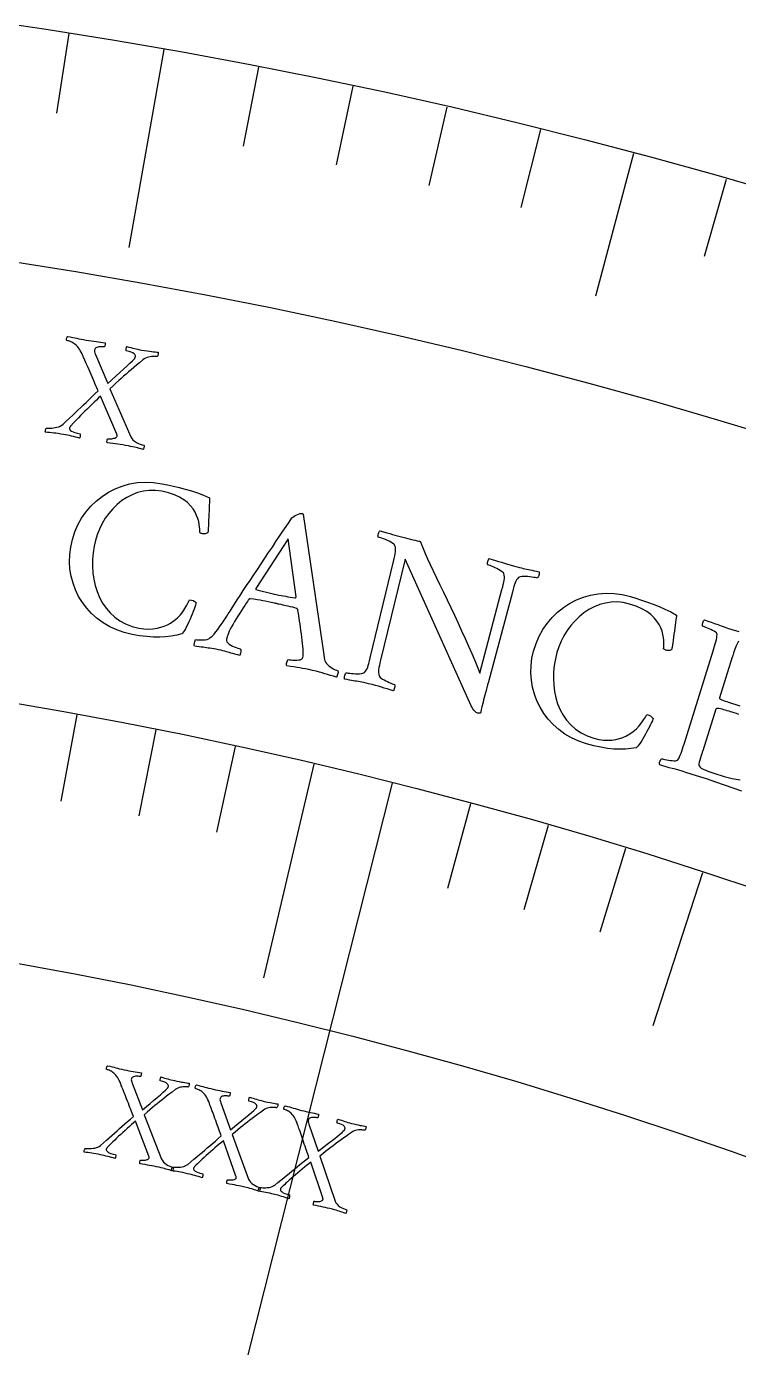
# Model space of a CAD drawing. Header units: millimetres. Extents: x -76 to 76, y -76 to 86.
# Drawn here: x 10.23 to 19.11, y 51.54 to 68.02 of the extents above; entities that cross this region are included whole.
import ezdxf

# ---------------------------------------------------------------- set-up
doc = ezdxf.new("R2010")
doc.units = ezdxf.units.MM
for name, color, linetype in [('CUT_OUTER', 1, 'Continuous'), ('ENGRAVE', 7, 'Continuous'), ('ENGRAVE_FINE', 8, 'Continuous'), ('TEXT', 5, 'Continuous')]:
    doc.layers.add(name, color=color, linetype=linetype)

msp = doc.modelspace()

# ---------------------------------------------------------------- linework, layer by layer
at = {"layer": 'CUT_OUTER'}
msp.add_arc((0.0015, 0.0052), 75.9946, 54.04621, 80.156711, dxfattribs=at)
at = {"layer": 'ENGRAVE'}
for points in [[(11.9435, 67.7351), (11.508, 65.2652)], [(17.8016, 66.4364), (17.3256, 64.6598)], [(13.8129, 58.8199), (13.1874, 56.1563)], [(14.7914, 58.5815), (12.5587, 49.739)], [(18.6633, 57.4653), (18.0435, 55.557)]]:
    msp.add_lwpolyline(points, dxfattribs=at)
for radius in [74.48, 74.48, 72.485, 68.78, 68.78, 65.854, 60.42, 60.42, 57.228]:
    msp.add_circle((0, 0), radius, dxfattribs=at)
at = {"layer": 'ENGRAVE_FINE'}
for points in [[(10.7596, 67.9332), (10.6026, 66.9424)], [(13.1238, 67.5163), (12.9324, 66.5315)], [(14.3002, 67.277), (14.0916, 66.2957)], [(15.4721, 67.0172), (15.2465, 66.0397)], [(16.6394, 66.7369), (16.3967, 65.7635)], [(18.9583, 66.1156), (18.6818, 65.1512)], [(10.8566, 59.4366), (10.6599, 58.36)], [(11.8452, 59.2475), (11.6307, 58.1743)], [(12.8308, 59.0419), (12.5984, 57.9725)], [(15.7659, 58.3268), (15.4803, 57.2703)], [(16.7363, 58.0558), (16.4331, 57.0042)], [(17.7021, 57.7686), (17.3815, 56.7222)]]:
    msp.add_lwpolyline(points, dxfattribs=at)
at = {"layer": 'TEXT'}
for points in [[(10.9741, 64.1103), (11.0074, 64.1048), (11.0393, 64.0999), (11.0699, 64.0955), (11.0991, 64.0917), (11.1274, 64.0882), (11.1556, 64.0845), (11.1835, 64.0808), (11.2111, 64.077), (11.2119, 64.0721), (11.212, 64.0653), (11.2112, 64.0569), (11.2096, 64.0466), (11.2075, 64.0369), (11.2048, 64.0302), (11.2017, 64.0264), (11.1982, 64.0256), (11.1907, 64.0266), (11.1815, 64.0273), (11.1706, 64.0277), (11.1578, 64.0278), (11.1444, 64.0273), (11.1313, 64.0258), (11.1185, 64.0232), (11.106, 64.0196), (11.0949, 64.0145), (11.0864, 64.0074), (11.0805, 63.9984), (11.0771, 63.9873), (11.0766, 63.976), (11.0786, 63.9626), (11.0832, 63.947), (11.0903, 63.9294), (11.2455, 63.5688), (11.2958, 63.6156), (11.3449, 63.6609), (11.3928, 63.7047), (11.4396, 63.747), (11.4827, 63.7864), (11.5197, 63.8213), (11.5507, 63.8518), (11.5755, 63.8779), (11.5789, 63.8821), (11.5817, 63.8863), (11.5839, 63.8907), (11.5855, 63.8953), (11.5867, 63.8994), (11.5875, 63.9026), (11.5881, 63.9048), (11.5884, 63.9062), (11.5883, 63.9132), (11.5853, 63.9212), (11.5797, 63.9301), (11.5713, 63.94), (11.5579, 63.95), (11.5373, 63.9591), (11.5096, 63.9674), (11.4746, 63.9747), (11.4724, 63.9773), (11.4713, 63.9823), (11.4712, 63.9895), (11.4722, 63.9991), (11.4738, 64.0091), (11.4757, 64.0174), (11.4779, 64.0242), (11.4805, 64.0293), (11.5067, 64.0227), (11.5314, 64.0165), (11.5546, 64.0107), (11.5763, 64.0053), (11.5978, 64.0002), (11.6204, 63.9952), (11.6441, 63.9903), (11.6689, 63.9856), (11.7033, 63.9796), (11.735, 63.9745), (11.7639, 63.9704), (11.7901, 63.9672), (11.8138, 63.9647), (11.8353, 63.9622), (11.8547, 63.96), (11.872, 63.9578), (11.8729, 63.9531), (11.8731, 63.9471), (11.8728, 63.9397), (11.8719, 63.931), (11.8701, 63.9223), (11.8672, 63.9151), (11.8633, 63.9092), (11.8582, 63.9047), (11.8531, 63.9054), (11.8451, 63.906), (11.8343, 63.9064), (11.8207, 63.9069), (11.8052, 63.9066), (11.7888, 63.9051), (11.7714, 63.9023), (11.753, 63.8982), (11.7344, 63.8925), (11.7163, 63.8846), (11.6986, 63.8746), (11.6814, 63.8624), (11.6404, 63.8282), (11.6022, 63.7963), (11.5667, 63.7668), (11.534, 63.7396), (11.5029, 63.7134), (11.472, 63.687), (11.4416, 63.6602), (11.4114, 63.6332), (11.3801, 63.6046), (11.3462, 63.5734), (11.3096, 63.5395), (11.2705, 63.503), (11.5309, 62.9036), (11.5423, 62.8828), (11.5576, 62.8641), (11.5769, 62.8476), (11.6002, 62.8332), (11.625, 62.8211), (11.6491, 62.8112), (11.6724, 62.8036), (11.695, 62.7984), (11.6965, 62.7934), (11.6969, 62.787), (11.6962, 62.7791), (11.6944, 62.7697), (11.6922, 62.7606), (11.6902, 62.7537), (11.6886, 62.7488), (11.6871, 62.7461), (11.6616, 62.7527), (11.638, 62.7588), (11.6161, 62.7645), (11.5961, 62.7697), (11.5759, 62.7747), (11.5535, 62.7797), (11.529, 62.7847), (11.5024, 62.7898), (11.4657, 62.7963), (11.4314, 62.802), (11.3994, 62.8069), (11.3698, 62.8111), (11.3402, 62.8149), (11.3081, 62.8191), (11.2735, 62.8236), (11.2365, 62.8283), (11.2341, 62.8335), (11.233, 62.8405), (11.2331, 62.8491), (11.2345, 62.8594), (11.2367, 62.8691), (11.2393, 62.8758), (11.2424, 62.8795), (11.2458, 62.8804), (11.2523, 62.8796), (11.2607, 62.8791), (11.2709, 62.8791), (11.2829, 62.8795), (11.2958, 62.8805), (11.3085, 62.8823), (11.321, 62.885), (11.3333, 62.8886), (11.3441, 62.8932), (11.3523, 62.8989), (11.3578, 62.9056), (11.3606, 62.9134), (11.3608, 62.9155), (11.3607, 62.918), (11.3604, 62.9209), (11.3597, 62.9241), (11.3588, 62.9275), (11.3578, 62.9305), (11.3565, 62.9332), (11.3551, 62.9355), (11.1544, 63.4123), (11.1286, 63.3883), (11.1017, 63.3629), (11.0738, 63.3361), (11.0448, 63.3079), (11.0156, 63.2792), (10.9867, 63.2507), (10.9583, 63.2225), (10.9303, 63.1946), (10.9035, 63.1676), (10.8787, 63.1422), (10.8558, 63.1184), (10.8349, 63.0961), (10.8166, 63.0763), (10.8015, 63.0597), (10.7895, 63.0464), (10.7808, 63.0365), (10.7794, 63.0345), (10.7777, 63.0322), (10.7756, 63.0294), (10.7733, 63.0262), (10.771, 63.0227), (10.7692, 63.0188), (10.7677, 63.0146), (10.7667, 63.0101), (10.7673, 63.0016), (10.7719, 62.9927), (10.7804, 62.9835), (10.793, 62.974), (10.8105, 62.9648), (10.8338, 62.9563), (10.863, 62.9485), (10.898, 62.9416), (10.8997, 62.9366), (10.9005, 62.9301), (10.9005, 62.9221), (10.8996, 62.9126), (10.8982, 62.9033), (10.8966, 62.8963), (10.8947, 62.8915), (10.8927, 62.8889), (10.8679, 62.895), (10.8429, 62.9011), (10.8176, 62.907), (10.792, 62.9129), (10.7664, 62.9185), (10.741, 62.9238), (10.7158, 62.9286), (10.6907, 62.9331), (10.6568, 62.9386), (10.6253, 62.9434), (10.5964, 62.9474), (10.5699, 62.9506), (10.5444, 62.9534), (10.5185, 62.9561), (10.4921, 62.9588), (10.4651, 62.9614), (10.4646, 62.9669), (10.465, 62.9736), (10.4665, 62.9815), (10.469, 62.9904), (10.4718, 62.999), (10.4741, 63.0056), (10.476, 63.0102), (10.4775, 63.0129), (10.4832, 63.0124), (10.4928, 63.0121), (10.5064, 63.0119), (10.524, 63.0119), (10.544, 63.0126), (10.5649, 63.0146), (10.5868, 63.0179), (10.6096, 63.0224), (10.6318, 63.0287), (10.6519, 63.0371), (10.6698, 63.0476), (10.6856, 63.0603), (10.7266, 63.0984), (10.7656, 63.1348), (10.8027, 63.1696), (10.8379, 63.2029), (10.8722, 63.2354), (10.9063, 63.268), (10.9404, 63.3007), (10.9745, 63.3335), (11.0093, 63.3671), (11.0456, 63.4019), (11.0836, 63.438), (11.1231, 63.4753), (11.1152, 63.4949), (11.1061, 63.5168), (11.0958, 63.541), (11.0843, 63.5674), (11.0722, 63.5952), (11.0599, 63.6236), (11.0475, 63.6526), (11.0349, 63.6823), (11.0224, 63.7118), (11.0102, 63.7402), (10.9983, 63.7676), (10.9867, 63.7941), (10.9757, 63.8188), (10.9658, 63.8412), (10.9569, 63.8613), (10.9491, 63.8791), (10.9427, 63.8936), (10.9381, 63.9039), (10.9353, 63.9101), (10.9344, 63.9122), (10.9235, 63.9377), (10.9124, 63.9605), (10.9013, 63.9807), (10.8901, 63.9983), (10.8781, 64.0143), (10.8647, 64.0299), (10.8499, 64.045), (10.8336, 64.0596), (10.8221, 64.0686), (10.8096, 64.0768), (10.7961, 64.084), (10.7816, 64.0904), (10.7675, 64.0957), (10.7549, 64.0999), (10.744, 64.103), (10.7347, 64.1049), (10.7316, 64.1069), (10.7299, 64.1115), (10.7297, 64.1187), (10.7309, 64.1285), (10.733, 64.1387), (10.7359, 64.1468), (10.7393, 64.153), (10.7434, 64.1571), (10.7759, 64.1506), (10.806, 64.1444), (10.8336, 64.1385), (10.8586, 64.1329), (10.8837, 64.1274), (10.9113, 64.1218), (10.9415, 64.1161), (10.9741, 64.1103)], [(11.9188, 62.3191), (11.9897, 62.3047), (12.062, 62.2885), (12.1357, 62.2705), (12.2107, 62.2507), (12.2863, 62.2283), (12.3619, 62.203), (12.4374, 62.1745), (12.5128, 62.143), (12.5127, 62.1392), (12.5124, 62.1278), (12.5119, 62.1089), (12.5112, 62.0823), (12.5102, 62.0507), (12.5089, 62.0166), (12.5073, 61.9799), (12.5054, 61.9406), (12.5033, 61.9011), (12.5015, 61.8633), (12.4998, 61.8274), (12.4983, 61.7933), (12.4969, 61.7635), (12.4955, 61.7406), (12.4943, 61.7246), (12.4931, 61.7154), (12.4919, 61.7097), (12.4879, 61.7046), (12.4809, 61.7), (12.4711, 61.6961), (12.4597, 61.6932), (12.4483, 61.6917), (12.4368, 61.6918), (12.4253, 61.6934), (12.4156, 61.6959), (12.4069, 61.6993), (12.3991, 61.7037), (12.3922, 61.709), (12.3919, 61.7276), (12.3905, 61.751), (12.3879, 61.779), (12.3842, 61.8118), (12.3777, 61.8476), (12.3671, 61.8851), (12.3522, 61.9241), (12.3331, 61.9648), (12.3083, 62.0055), (12.2766, 62.0447), (12.238, 62.0826), (12.1924, 62.119), (12.1383, 62.1523), (12.0742, 62.1811), (12, 62.2052), (11.9159, 62.2246), (11.8379, 62.2349), (11.7619, 62.2357), (11.688, 62.2269), (11.6161, 62.2085), (11.547, 62.1819), (11.4814, 62.1482), (11.4193, 62.1076), (11.3607, 62.0599), (11.3063, 62.0067), (11.2569, 61.9491), (11.2125, 61.8873), (11.1729, 61.8213), (11.1389, 61.7525), (11.1108, 61.6824), (11.0887, 61.6111), (11.0726, 61.5385), (11.0607, 61.4565), (11.0546, 61.3742), (11.0541, 61.2917), (11.0593, 61.2089), (11.0705, 61.1273), (11.0881, 61.0484), (11.112, 60.9722), (11.1422, 60.8988), (11.179, 60.8293), (11.2226, 60.7653), (11.2729, 60.7067), (11.3301, 60.6534), (11.3945, 60.6069), (11.4664, 60.5687), (11.546, 60.5389), (11.6331, 60.5172), (11.6952, 60.5079), (11.7534, 60.5044), (11.8078, 60.5068), (11.8584, 60.5151), (11.9055, 60.5276), (11.9491, 60.5426), (11.9894, 60.5601), (12.0264, 60.5801), (12.0725, 60.6107), (12.1133, 60.6446), (12.1489, 60.6818), (12.1792, 60.7222), (12.2052, 60.7631), (12.2279, 60.8017), (12.247, 60.838), (12.2628, 60.872), (12.2867, 60.8679), (12.3087, 60.8598), (12.3288, 60.8475), (12.3468, 60.8312), (12.3437, 60.8188), (12.3382, 60.8017), (12.3305, 60.7798), (12.3206, 60.7532), (12.3091, 60.7236), (12.2969, 60.6929), (12.2838, 60.661), (12.27, 60.628), (12.2558, 60.5954), (12.2417, 60.5649), (12.2276, 60.5364), (12.2136, 60.5099), (12.2002, 60.4869), (12.1883, 60.4689), (12.1777, 60.4558), (12.1685, 60.4476), (12.1038, 60.4299), (12.036, 60.4168), (11.9652, 60.4084), (11.8913, 60.4046), (11.8132, 60.4056), (11.7299, 60.4116), (11.6413, 60.4227), (11.5474, 60.4386), (11.4481, 60.4622), (11.3548, 60.494), (11.2674, 60.534), (11.1858, 60.5822), (11.1107, 60.6374), (11.0425, 60.6982), (10.9813, 60.7647), (10.9272, 60.8369), (10.8804, 60.9137), (10.8415, 60.9937), (10.8104, 61.0772), (10.7873, 61.1641), (10.7725, 61.2532), (10.7666, 61.3436), (10.7695, 61.4352), (10.7814, 61.528), (10.803, 61.6248), (10.8329, 61.717), (10.8711, 61.8046), (10.9179, 61.8876), (10.972, 61.9651), (11.0325, 62.0365), (11.0993, 62.1018), (11.1725, 62.1608), (11.2513, 62.2125), (11.3349, 62.2556), (11.4233, 62.2901), (11.5165, 62.316), (11.6134, 62.3325), (11.7127, 62.3385), (11.8146, 62.334), (11.9188, 62.3191)], [(12.7039, 60.6295), (12.7065, 60.6335), (12.7143, 60.6456), (12.7273, 60.6656), (12.7456, 60.6938), (12.7683, 60.7288), (12.7947, 60.7695), (12.8247, 60.816), (12.8584, 60.8683), (12.8951, 60.9249), (12.9342, 60.9845), (12.9757, 61.0472), (13.0196, 61.1129), (13.0649, 61.1806), (13.1107, 61.2493), (13.157, 61.319), (13.2038, 61.3897), (13.2504, 61.4602), (13.2962, 61.5291), (13.3411, 61.5965), (13.3853, 61.6624), (13.4277, 61.7256), (13.4677, 61.7848), (13.5051, 61.8401), (13.5401, 61.8915), (13.5502, 61.9016), (13.5639, 61.9116), (13.5812, 61.9216), (13.6022, 61.9316), (13.6234, 61.94), (13.6415, 61.9454), (13.6564, 61.9477), (13.6681, 61.947), (13.6708, 61.9463), (13.6728, 61.9456), (13.6742, 61.9448), (13.6751, 61.9439), (13.6759, 61.9429), (13.6773, 61.9416), (13.6791, 61.94), (13.6814, 61.9381), (13.9176, 60.3235), (13.9285, 60.2439), (13.9369, 60.1843), (13.9428, 60.1448), (13.9463, 60.1252), (13.9515, 60.1081), (13.9603, 60.0913), (13.9727, 60.0747), (13.9888, 60.0584), (14.0068, 60.0431), (14.0251, 60.0294), (14.0438, 60.0172), (14.0629, 60.0067), (14.0805, 59.998), (14.0947, 59.9914), (14.1054, 59.9869), (14.1127, 59.9845), (14.1156, 59.9753), (14.1162, 59.9646), (14.1146, 59.9523), (14.1108, 59.9385), (14.1063, 59.9254), (14.1024, 59.9154), (14.0993, 59.9083), (14.0969, 59.9043), (14.0577, 59.9164), (14.0207, 59.9278), (13.9857, 59.9385), (13.9528, 59.9485), (13.9192, 59.9583), (13.8824, 59.9682), (13.8422, 59.9783), (13.7988, 59.9886), (13.7528, 59.9989), (13.7108, 60.0077), (13.6727, 60.015), (13.6385, 60.0208), (13.6043, 60.0262), (13.5659, 60.0324), (13.5234, 60.0392), (13.4769, 60.0468), (13.4736, 60.0547), (13.4723, 60.0643), (13.4731, 60.0757), (13.476, 60.0889), (13.4802, 60.1018), (13.4853, 60.1122), (13.4911, 60.1203), (13.4976, 60.1259), (13.5122, 60.1233), (13.5307, 60.1211), (13.5529, 60.1193), (13.5789, 60.118), (13.6049, 60.1179), (13.6268, 60.1195), (13.6447, 60.1231), (13.6585, 60.1284), (13.665, 60.1341), (13.6705, 60.1421), (13.6752, 60.1527), (13.6789, 60.1657), (13.6811, 60.181), (13.6821, 60.2012), (13.6818, 60.2264), (13.6802, 60.2566), (13.6775, 60.2904), (13.6741, 60.3265), (13.6698, 60.3647), (13.6647, 60.4052), (13.6591, 60.4466), (13.6534, 60.4874), (13.6476, 60.5277), (13.6416, 60.5675), (13.6358, 60.6052), (13.6305, 60.6395), (13.6257, 60.6703), (13.6215, 60.6976), (13.6179, 60.72), (13.6154, 60.7359), (13.6139, 60.7455), (13.6134, 60.7487), (13.6132, 60.7491), (13.6123, 60.7505), (13.6109, 60.7526), (13.609, 60.7557), (13.6067, 60.7588), (13.6043, 60.7612), (13.6016, 60.7629), (13.5989, 60.7639), (13.5765, 60.7702), (13.5515, 60.7768), (13.524, 60.7835), (13.4938, 60.7903), (13.463, 60.7972), (13.4331, 60.8038), (13.4044, 60.8101), (13.3767, 60.8162), (13.3696, 60.8178), (13.3624, 60.8194), (13.3553, 60.8209), (13.3481, 60.8225), (13.3412, 60.824), (13.3346, 60.8255), (13.3283, 60.8268), (13.3224, 60.8281), (13.2811, 60.8371), (13.243, 60.8451), (13.2081, 60.8522), (13.1763, 60.8585), (13.1439, 60.8644), (13.1071, 60.8708), (13.0659, 60.8775), (13.0203, 60.8846), (13.0187, 60.8846), (13.0165, 60.8843), (13.0139, 60.8834), (13.0108, 60.8821), (13.0079, 60.8808), (13.0059, 60.8798), (13.0046, 60.8792), (13.0042, 60.8791), (13.0021, 60.8758), (12.9958, 60.8659), (12.9853, 60.8495), (12.9706, 60.8266), (12.953, 60.7991), (12.9337, 60.7692), (12.9128, 60.7368), (12.8903, 60.702), (12.8676, 60.6664), (12.8461, 60.6319), (12.8257, 60.5985), (12.8065, 60.5661), (12.7876, 60.5344), (12.7716, 60.5049), (12.7586, 60.4779), (12.7485, 60.4532), (12.7405, 60.4308), (12.734, 60.4108), (12.7288, 60.393), (12.7251, 60.3776), (12.7247, 60.3621), (12.7302, 60.3471), (12.7414, 60.3325), (12.7585, 60.3184), (12.7789, 60.3052), (12.7999, 60.2936), (12.8216, 60.2834), (12.844, 60.2748), (12.8647, 60.2678), (12.881, 60.2625), (12.8931, 60.2588), (12.9009, 60.2567), (12.9026, 60.2518), (12.9033, 60.2439), (12.903, 60.2331), (12.9017, 60.2193), (12.8996, 60.2051), (12.8969, 60.1931), (12.8935, 60.1833), (12.8894, 60.1757), (12.8638, 60.1826), (12.8402, 60.1892), (12.8185, 60.1953), (12.7987, 60.201), (12.7799, 60.2065), (12.7611, 60.2119), (12.7424, 60.2174), (12.7236, 60.2229), (12.7032, 60.2285), (12.6798, 60.2343), (12.6533, 60.2405), (12.6237, 60.2469), (12.5937, 60.2529), (12.5662, 60.2581), (12.5411, 60.2624), (12.5183, 60.2659), (12.4968, 60.2688), (12.4753, 60.2718), (12.4537, 60.2748), (12.4322, 60.2777), (12.4092, 60.281), (12.3835, 60.2848), (12.3548, 60.2892), (12.3234, 60.2941), (12.3218, 60.299), (12.3215, 60.3068), (12.3226, 60.3174), (12.325, 60.331), (12.3282, 60.345), (12.3318, 60.3568), (12.3356, 60.3665), (12.3397, 60.3742), (12.3549, 60.3719), (12.3748, 60.3703), (12.3995, 60.3695), (12.4289, 60.3693), (12.4583, 60.3709), (12.4831, 60.3756), (12.5031, 60.3833), (12.5183, 60.394), (12.5446, 60.4177), (12.5696, 60.4433), (12.5934, 60.4708), (12.616, 60.5003), (12.6379, 60.5312), (12.6599, 60.5631), (12.6818, 60.5958), (12.7039, 60.6295)], [(14.9241, 61.6504), (14.9558, 61.6427), (14.9871, 61.6351), (15.0181, 61.6276), (15.0487, 61.6201), (15.0771, 61.6134), (15.1017, 61.6079), (15.1223, 61.6038), (15.1391, 61.601), (15.1552, 61.5589), (15.1761, 61.5085), (15.2019, 61.4497), (15.2323, 61.3826), (15.2666, 61.3088), (15.3037, 61.23), (15.3436, 61.146), (15.3862, 61.057), (15.4306, 60.9646), (15.4755, 60.8707), (15.521, 60.7753), (15.567, 60.6784), (15.6128, 60.581), (15.6574, 60.4845), (15.701, 60.3887), (15.7434, 60.2937), (15.7835, 60.2015), (15.8203, 60.1141), (15.8536, 60.0314), (15.8835, 59.9536), (16.16, 60.9971), (16.169, 61.0319), (16.1766, 61.0629), (16.1829, 61.0901), (16.1877, 61.1135), (16.1905, 61.1348), (16.1905, 61.1558), (16.1876, 61.1763), (16.182, 61.1965), (16.1774, 61.2051), (16.1684, 61.2148), (16.155, 61.2254), (16.1373, 61.2369), (16.117, 61.2487), (16.096, 61.2599), (16.0743, 61.2705), (16.0518, 61.2805), (16.0304, 61.2894), (16.0118, 61.2966), (15.9961, 61.3022), (15.9831, 61.306), (15.9802, 61.3151), (15.9793, 61.3255), (15.9805, 61.3369), (15.9837, 61.3496), (15.9878, 61.3618), (15.9915, 61.372), (15.9949, 61.3803), (15.998, 61.3866), (16.0388, 61.3743), (16.0782, 61.3622), (16.1164, 61.3502), (16.1532, 61.3383), (16.1907, 61.3265), (16.2306, 61.3145), (16.2729, 61.3024), (16.3178, 61.2902), (16.3494, 61.2819), (16.378, 61.2746), (16.4036, 61.2682), (16.4261, 61.2628), (16.4474, 61.258), (16.469, 61.2532), (16.4911, 61.2485), (16.5136, 61.2438), (16.5374, 61.2389), (16.5636, 61.2333), (16.5922, 61.2271), (16.623, 61.2203), (16.624, 61.2132), (16.6242, 61.2048), (16.6237, 61.1951), (16.6225, 61.1841), (16.6199, 61.1727), (16.6156, 61.1618), (16.6095, 61.1514), (16.6016, 61.1414), (16.5908, 61.144), (16.5757, 61.1469), (16.5563, 61.1503), (16.5326, 61.1541), (16.5068, 61.1575), (16.4814, 61.16), (16.4562, 61.1614), (16.4314, 61.1617), (16.4088, 61.1607), (16.3903, 61.158), (16.3761, 61.1536), (16.366, 61.1475), (16.3527, 61.1339), (16.3413, 61.1186), (16.3318, 61.1018), (16.3241, 61.0832), (16.317, 61.0614), (16.3088, 61.0345), (16.2997, 61.0026), (16.2896, 60.9656), (15.9907, 59.8467), (15.9804, 59.8084), (15.9709, 59.7727), (15.962, 59.7394), (15.9538, 59.7085), (15.946, 59.6792), (15.9386, 59.6503), (15.9315, 59.6219), (15.9247, 59.594), (15.9178, 59.5652), (15.9105, 59.534), (15.9028, 59.5005), (15.8946, 59.4647), (15.8911, 59.4601), (15.8865, 59.457), (15.8809, 59.4553), (15.8741, 59.455), (15.8673, 59.4555), (15.8616, 59.4561), (15.8571, 59.4567), (15.8537, 59.4574), (15.8474, 59.4601), (15.8397, 59.465), (15.8305, 59.4721), (15.8198, 59.4816), (15.8085, 59.4936), (15.7974, 59.5087), (15.7866, 59.5266), (15.7759, 59.5476), (14.9525, 61.3763), (14.6459, 60.1178), (14.6377, 60.0829), (14.631, 60.052), (14.6258, 60.025), (14.6221, 60.002), (14.6203, 59.9811), (14.6206, 59.9607), (14.6231, 59.9407), (14.6278, 59.921), (14.6323, 59.9125), (14.6409, 59.9032), (14.6536, 59.893), (14.6704, 59.8821), (14.6897, 59.8709), (14.7098, 59.86), (14.7307, 59.8495), (14.7524, 59.8394), (14.7732, 59.8303), (14.7912, 59.823), (14.8066, 59.8176), (14.8192, 59.8139), (14.8222, 59.8049), (14.8234, 59.7948), (14.8229, 59.7837), (14.8206, 59.7714), (14.8172, 59.7595), (14.8136, 59.7491), (14.8095, 59.7404), (14.8051, 59.7332), (14.7658, 59.7458), (14.7278, 59.7579), (14.6912, 59.7695), (14.656, 59.7805), (14.6201, 59.7912), (14.5816, 59.802), (14.5405, 59.8129), (14.4968, 59.8238), (14.467, 59.8308), (14.4394, 59.8369), (14.414, 59.8421), (14.3907, 59.8464), (14.3688, 59.8502), (14.3472, 59.8538), (14.3259, 59.8574), (14.305, 59.8609), (14.2828, 59.8647), (14.2576, 59.8693), (14.2294, 59.8745), (14.1982, 59.8804), (14.197, 59.8874), (14.1966, 59.8957), (14.1968, 59.9054), (14.1978, 59.9164), (14.2, 59.9279), (14.2039, 59.939), (14.2096, 59.9496), (14.217, 59.9599), (14.2275, 59.9578), (14.2421, 59.9558), (14.2607, 59.9537), (14.2835, 59.9516), (14.3083, 59.9498), (14.333, 59.9487), (14.3578, 59.9484), (14.3826, 59.9489), (14.4051, 59.9505), (14.4229, 59.9538), (14.4361, 59.9588), (14.4447, 59.9654), (14.4574, 59.9793), (14.4685, 59.9946), (14.4778, 60.0112), (14.4854, 60.0291), (14.4925, 60.0504), (14.5003, 60.0769), (14.5088, 60.1087), (14.518, 60.1458), (14.8083, 61.3483), (14.817, 61.3855), (14.824, 61.418), (14.8292, 61.4456), (14.8327, 61.4684), (14.8342, 61.4885), (14.8335, 61.508), (14.8305, 61.5269), (14.8252, 61.5452), (14.8204, 61.5551), (14.8106, 61.5656), (14.7958, 61.5768), (14.776, 61.5886), (14.7534, 61.6003), (14.7305, 61.6111), (14.7072, 61.6211), (14.6834, 61.6302), (14.6614, 61.6381), (14.6432, 61.6443), (14.6288, 61.6488), (14.6182, 61.6517), (14.616, 61.6642), (14.6156, 61.6763), (14.617, 61.688), (14.6202, 61.6992), (14.6244, 61.7095), (14.6286, 61.7182), (14.6328, 61.7255), (14.637, 61.7312), (14.6836, 61.7186), (14.7254, 61.7068), (14.7625, 61.696), (14.7948, 61.6861), (14.8253, 61.6768), (14.857, 61.6677), (14.89, 61.659), (14.9241, 61.6504)], [(13.4926, 61.6331), (13.0891, 61.01), (13.0891, 61.0097), (13.0892, 61.0085), (13.0893, 61.0067), (13.0893, 61.004), (13.0896, 61.0014), (13.0902, 60.9994), (13.0912, 60.9981), (13.0924, 60.9974), (13.1207, 60.9899), (13.1517, 60.982), (13.1854, 60.9737), (13.2219, 60.965), (13.2578, 60.9565), (13.29, 60.9491), (13.3185, 60.9426), (13.3433, 60.9371), (13.3754, 60.9302), (13.406, 60.924), (13.4351, 60.9185), (13.4627, 60.9138), (13.4901, 60.9092), (13.5188, 60.9043), (13.5487, 60.8992), (13.5798, 60.8937), (13.5825, 60.8936), (13.5849, 60.8945), (13.5869, 60.8964), (13.5886, 60.8993), (13.5899, 60.9022), (13.5909, 60.9044), (13.5914, 60.9056), (13.5916, 60.9061)], [(17.7624, 60.9116), (17.8317, 60.8906), (17.9021, 60.8676), (17.9737, 60.8427), (18.0465, 60.8158), (18.1197, 60.7865), (18.1925, 60.7541), (18.265, 60.7186), (18.3371, 60.6801), (18.3366, 60.6763), (18.3353, 60.665), (18.333, 60.6462), (18.3298, 60.6198), (18.3258, 60.5885), (18.3213, 60.5546), (18.3162, 60.5182), (18.3106, 60.4793), (18.3048, 60.4401), (18.2994, 60.4027), (18.2943, 60.3671), (18.2896, 60.3333), (18.2853, 60.3038), (18.2819, 60.2811), (18.2791, 60.2653), (18.277, 60.2563), (18.2753, 60.2507), (18.2708, 60.246), (18.2635, 60.2421), (18.2533, 60.2391), (18.2417, 60.2373), (18.2302, 60.237), (18.2188, 60.2381), (18.2074, 60.2408), (18.198, 60.2442), (18.1897, 60.2484), (18.1823, 60.2535), (18.176, 60.2594), (18.1775, 60.278), (18.1782, 60.3014), (18.1783, 60.3296), (18.1777, 60.3625), (18.1747, 60.3988), (18.1677, 60.4371), (18.1565, 60.4774), (18.1413, 60.5197), (18.1205, 60.5625), (18.0927, 60.6046), (18.0578, 60.6459), (18.0159, 60.6865), (17.9652, 60.7248), (17.9041, 60.7595), (17.8325, 60.7905), (17.7506, 60.8178), (17.6739, 60.8355), (17.5984, 60.8434), (17.5239, 60.8416), (17.4506, 60.8302), (17.3793, 60.8102), (17.3108, 60.7829), (17.2451, 60.7483), (17.1823, 60.7064), (17.1231, 60.6585), (17.0685, 60.6059), (17.0184, 60.5486), (16.9728, 60.4866), (16.9324, 60.4213), (16.8978, 60.3542), (16.8691, 60.2853), (16.8461, 60.2146), (16.8266, 60.1341), (16.8127, 60.0528), (16.8044, 59.9706), (16.8017, 59.8877), (16.8052, 59.8054), (16.8152, 59.7252), (16.8318, 59.6471), (16.8549, 59.5711), (16.885, 59.4985), (16.9223, 59.4307), (16.9669, 59.3675), (17.0188, 59.309), (17.0785, 59.2567), (17.1465, 59.2119), (17.2228, 59.1746), (17.3075, 59.1449), (17.3684, 59.1297), (17.4261, 59.1207), (17.4805, 59.118), (17.5316, 59.1214), (17.5796, 59.1294), (17.6245, 59.1402), (17.6663, 59.1538), (17.705, 59.1702), (17.7537, 59.1964), (17.7976, 59.2262), (17.8365, 59.2599), (17.8706, 59.2972), (17.9003, 59.3355), (17.9265, 59.3717), (17.9491, 59.4061), (17.968, 59.4385), (17.9914, 59.4321), (18.0125, 59.4219), (18.0313, 59.4078), (18.0478, 59.3899), (18.0434, 59.3779), (18.0364, 59.3613), (18.0267, 59.3403), (18.0143, 59.3147), (18, 59.2863), (17.9849, 59.2569), (17.9689, 59.2264), (17.952, 59.1949), (17.9348, 59.1638), (17.9179, 59.1347), (17.9011, 59.1077), (17.8847, 59.0827), (17.8692, 59.061), (17.8556, 59.0442), (17.8438, 59.0322), (17.8339, 59.0249), (17.7678, 59.0134), (17.6992, 59.0068), (17.6278, 59.0051), (17.5539, 59.0083), (17.4763, 59.0167), (17.3939, 59.0306), (17.3067, 59.0499), (17.2147, 59.0747), (17.1181, 59.1076), (17.0282, 59.1481), (16.945, 59.1962), (16.8684, 59.2519), (16.7988, 59.3139), (16.7367, 59.3809), (16.6821, 59.4529), (16.635, 59.5299), (16.5957, 59.6107), (16.5645, 59.6941), (16.5415, 59.7802), (16.5267, 59.8688), (16.5204, 59.959), (16.5231, 60.0495), (16.5347, 60.1404), (16.5553, 60.2317), (16.5859, 60.326), (16.6244, 60.415), (16.6708, 60.4986), (16.7252, 60.5767), (16.7864, 60.6488), (16.8533, 60.7142), (16.926, 60.7728), (17.0045, 60.8246), (17.0878, 60.8686), (17.1751, 60.9036), (17.2664, 60.9296), (17.3617, 60.9466), (17.4597, 60.9538), (17.5591, 60.9504), (17.6601, 60.9363), (17.7624, 60.9116)], [(11.4484, 55.0079), (11.4784, 55.0017), (11.5073, 54.9962), (11.5349, 54.9912), (11.5613, 54.9868), (11.587, 54.9827), (11.6125, 54.9785), (11.6377, 54.9742), (11.6627, 54.9698), (11.6633, 54.9653), (11.6631, 54.9592), (11.6622, 54.9515), (11.6604, 54.9422), (11.6581, 54.9335), (11.6555, 54.9275), (11.6526, 54.9242), (11.6493, 54.9235), (11.6426, 54.9247), (11.6342, 54.9256), (11.6243, 54.9264), (11.6127, 54.9269), (11.6005, 54.9269), (11.5885, 54.9259), (11.5768, 54.924), (11.5653, 54.9211), (11.5551, 54.9169), (11.5471, 54.9107), (11.5414, 54.9026), (11.538, 54.8927), (11.5372, 54.8824), (11.5386, 54.8702), (11.5422, 54.8559), (11.5481, 54.8397), (11.6775, 54.5069), (11.7247, 54.5478), (11.7708, 54.5874), (11.8157, 54.6256), (11.8596, 54.6625), (11.9001, 54.6969), (11.9349, 54.7274), (11.9641, 54.7541), (11.9875, 54.7769), (11.9907, 54.7806), (11.9934, 54.7844), (11.9955, 54.7884), (11.9971, 54.7924), (11.9983, 54.7961), (11.9992, 54.799), (11.9999, 54.801), (12.0002, 54.8023), (12.0002, 54.8086), (11.9978, 54.816), (11.993, 54.8243), (11.9857, 54.8336), (11.9739, 54.8431), (11.9555, 54.852), (11.9305, 54.8604), (11.8989, 54.8683), (11.8971, 54.8707), (11.8962, 54.8752), (11.8964, 54.8818), (11.8975, 54.8905), (11.8993, 54.8995), (11.9013, 54.907), (11.9036, 54.9131), (11.9061, 54.9176), (11.9297, 54.9108), (11.9519, 54.9044), (11.9728, 54.8983), (11.9924, 54.8927), (12.0117, 54.8873), (12.0321, 54.882), (12.0535, 54.8768), (12.076, 54.8717), (12.107, 54.8651), (12.1356, 54.8594), (12.1618, 54.8548), (12.1855, 54.851), (12.2069, 54.8479), (12.2265, 54.845), (12.244, 54.8423), (12.2596, 54.8398), (12.2603, 54.8355), (12.2603, 54.83), (12.2598, 54.8233), (12.2586, 54.8154), (12.2567, 54.8076), (12.2539, 54.8011), (12.2501, 54.7959), (12.2454, 54.792), (12.2407, 54.7927), (12.2335, 54.7935), (12.2237, 54.7943), (12.2114, 54.7952), (12.1973, 54.7954), (12.1823, 54.7946), (12.1664, 54.7926), (12.1496, 54.7896), (12.1325, 54.785), (12.1157, 54.7784), (12.0993, 54.7699), (12.0833, 54.7594), (12.0449, 54.7297), (12.0091, 54.7019), (11.9759, 54.6763), (11.9453, 54.6527), (11.9161, 54.63), (11.8872, 54.6069), (11.8586, 54.5836), (11.8303, 54.56), (11.8009, 54.5351), (11.7691, 54.5079), (11.7348, 54.4783), (11.698, 54.4464), (11.9149, 53.8933), (11.9245, 53.874), (11.9378, 53.8565), (11.9548, 53.8409), (11.9755, 53.8271), (11.9977, 53.8152), (12.0192, 53.8055), (12.0402, 53.7978), (12.0605, 53.7923), (12.0617, 53.7877), (12.0618, 53.7819), (12.0609, 53.7747), (12.059, 53.7662), (12.0567, 53.7581), (12.0547, 53.7518), (12.053, 53.7475), (12.0516, 53.745), (12.0287, 53.7519), (12.0074, 53.7582), (11.9877, 53.7641), (11.9697, 53.7695), (11.9515, 53.7747), (11.9314, 53.78), (11.9093, 53.7854), (11.8853, 53.7908), (11.8522, 53.798), (11.8212, 53.8043), (11.7923, 53.8098), (11.7656, 53.8145), (11.7388, 53.819), (11.7097, 53.8238), (11.6785, 53.829), (11.6451, 53.8346), (11.6431, 53.8394), (11.6422, 53.8457), (11.6426, 53.8535), (11.6442, 53.8628), (11.6465, 53.8716), (11.6491, 53.8776), (11.652, 53.8809), (11.6552, 53.8815), (11.6611, 53.8806), (11.6686, 53.8799), (11.6779, 53.8796), (11.6889, 53.8795), (11.7006, 53.88), (11.7122, 53.8813), (11.7236, 53.8833), (11.7349, 53.8862), (11.7449, 53.89), (11.7525, 53.8949), (11.7577, 53.9008), (11.7606, 53.9078), (11.7608, 53.9097), (11.7608, 53.9119), (11.7606, 53.9146), (11.7601, 53.9176), (11.7594, 53.9206), (11.7585, 53.9234), (11.7575, 53.9259), (11.7563, 53.9281), (11.5895, 54.3678), (11.5653, 54.3468), (11.5401, 54.3246), (11.5139, 54.3012), (11.4866, 54.2765), (11.4591, 54.2514), (11.4319, 54.2264), (11.4052, 54.2018), (11.3789, 54.1773), (11.3537, 54.1537), (11.3303, 54.1314), (11.3087, 54.1105), (11.289, 54.0909), (11.2717, 54.0735), (11.2574, 54.059), (11.2462, 54.0473), (11.2379, 54.0385), (11.2366, 54.0368), (11.2349, 54.0347), (11.233, 54.0323), (11.2308, 54.0294), (11.2286, 54.0263), (11.2268, 54.0228), (11.2254, 54.0191), (11.2243, 54.015), (11.2245, 54.0072), (11.2284, 53.999), (11.2359, 53.9904), (11.247, 53.9814), (11.2625, 53.9724), (11.2834, 53.9639), (11.3097, 53.9559), (11.3413, 53.9485), (11.3427, 53.9439), (11.3432, 53.938), (11.3429, 53.9307), (11.3418, 53.9221), (11.3402, 53.9137), (11.3385, 53.9074), (11.3367, 53.9031), (11.3347, 53.9008), (11.3124, 53.9071), (11.2899, 53.9135), (11.2671, 53.9197), (11.2441, 53.9259), (11.2211, 53.9318), (11.1981, 53.9374), (11.1754, 53.9426), (11.1527, 53.9475), (11.1221, 53.9536), (11.0937, 53.959), (11.0675, 53.9635), (11.0436, 53.9673), (11.0205, 53.9706), (10.9971, 53.9739), (10.9731, 53.9772), (10.9488, 53.9805), (10.9484, 53.9855), (10.9491, 53.9916), (10.9507, 53.9986), (10.9532, 54.0067), (10.956, 54.0144), (10.9584, 54.0203), (10.9603, 54.0245), (10.9617, 54.0269), (10.9668, 54.0262), (10.9756, 54.0256), (10.9879, 54.025), (11.0039, 54.0244), (11.0221, 54.0245), (11.0411, 54.0256), (11.0611, 54.0279), (11.082, 54.0313), (11.1023, 54.0362), (11.1208, 54.0432), (11.1375, 54.0522), (11.1522, 54.0632), (11.1906, 54.0965), (11.2273, 54.1283), (11.2621, 54.1588), (11.2952, 54.1878), (11.3274, 54.2162), (11.3595, 54.2447), (11.3915, 54.2734), (11.4235, 54.3021), (11.4562, 54.3314), (11.4904, 54.3619), (11.526, 54.3934), (11.5632, 54.426), (11.5566, 54.4442), (11.5491, 54.4643), (11.5405, 54.4866), (11.5309, 54.5109), (11.5208, 54.5366), (11.5106, 54.5628), (11.5002, 54.5896), (11.4898, 54.617), (11.4793, 54.6442), (11.4692, 54.6704), (11.4592, 54.6957), (11.4495, 54.7201), (11.4404, 54.7429), (11.4321, 54.7636), (11.4246, 54.7822), (11.4181, 54.7985), (11.4128, 54.8119), (11.4089, 54.8215), (11.4066, 54.8272), (11.4059, 54.8291), (11.3967, 54.8526), (11.3874, 54.8737), (11.378, 54.8924), (11.3683, 54.9088), (11.358, 54.9237), (11.3463, 54.9383), (11.3333, 54.9525), (11.319, 54.9663), (11.3088, 54.9749), (11.2977, 54.9827), (11.2857, 54.9897), (11.2727, 54.9959), (11.26, 55.0012), (11.2487, 55.0055), (11.2389, 55.0086), (11.2305, 55.0107), (11.2278, 55.0126), (11.2264, 55.0168), (11.2264, 55.0234), (11.2278, 55.0323), (11.2301, 55.0414), (11.2329, 55.0487), (11.2363, 55.0542), (11.2401, 55.0578), (11.2695, 55.0509), (11.2966, 55.0443), (11.3215, 55.038), (11.3441, 55.0321), (11.3667, 55.0263), (11.3916, 55.0203), (11.4189, 55.0142), (11.4484, 55.0079)], [(12.5569, 54.7654), (12.5868, 54.7587), (12.6155, 54.7526), (12.6431, 54.7471), (12.6694, 54.7422), (12.695, 54.7375), (12.7204, 54.7328), (12.7455, 54.728), (12.7704, 54.7231), (12.7709, 54.7186), (12.7706, 54.7125), (12.7695, 54.7048), (12.7675, 54.6956), (12.7651, 54.6869), (12.7623, 54.6809), (12.7593, 54.6777), (12.7561, 54.6771), (12.7494, 54.6784), (12.741, 54.6795), (12.7311, 54.6804), (12.7195, 54.6812), (12.7073, 54.6814), (12.6953, 54.6807), (12.6836, 54.679), (12.672, 54.6764), (12.6617, 54.6723), (12.6536, 54.6663), (12.6478, 54.6584), (12.6441, 54.6485), (12.6431, 54.6383), (12.6443, 54.626), (12.6477, 54.6117), (12.6532, 54.5953), (12.7758, 54.26), (12.8238, 54.2999), (12.8707, 54.3386), (12.9165, 54.3759), (12.9611, 54.4119), (13.0023, 54.4454), (13.0377, 54.4752), (13.0674, 54.5013), (13.0913, 54.5237), (13.0945, 54.5273), (13.0973, 54.5311), (13.0995, 54.5349), (13.1012, 54.539), (13.1025, 54.5426), (13.1034, 54.5455), (13.1041, 54.5475), (13.1044, 54.5488), (13.1046, 54.5551), (13.1024, 54.5625), (13.0977, 54.5709), (13.0906, 54.5803), (13.0789, 54.5901), (13.0607, 54.5994), (13.0359, 54.6083), (13.0045, 54.6168), (13.0027, 54.6192), (13.0019, 54.6238), (13.0022, 54.6304), (13.0036, 54.6391), (13.0055, 54.648), (13.0077, 54.6555), (13.0101, 54.6615), (13.0127, 54.666), (13.0361, 54.6587), (13.0583, 54.6518), (13.079, 54.6454), (13.0984, 54.6393), (13.1177, 54.6336), (13.138, 54.6279), (13.1593, 54.6222), (13.1816, 54.6167), (13.2125, 54.6094), (13.241, 54.6032), (13.2671, 54.598), (13.2907, 54.5938), (13.3121, 54.5902), (13.3315, 54.5869), (13.349, 54.5838), (13.3646, 54.581), (13.3651, 54.5767), (13.3651, 54.5712), (13.3644, 54.5645), (13.3631, 54.5567), (13.361, 54.5489), (13.358, 54.5424), (13.3542, 54.5373), (13.3494, 54.5335), (13.3447, 54.5344), (13.3375, 54.5353), (13.3277, 54.5363), (13.3154, 54.5374), (13.3013, 54.538), (13.2863, 54.5374), (13.2704, 54.5358), (13.2535, 54.533), (13.2363, 54.5288), (13.2194, 54.5226), (13.2029, 54.5144), (13.1866, 54.5042), (13.1476, 54.4753), (13.1113, 54.4483), (13.0776, 54.4233), (13.0465, 54.4003), (13.0169, 54.3782), (12.9875, 54.3557), (12.9585, 54.333), (12.9297, 54.31), (12.8998, 54.2857), (12.8674, 54.2591), (12.8325, 54.2302), (12.7951, 54.199), (13.0008, 53.6416), (13.01, 53.6222), (13.023, 53.6045), (13.0397, 53.5885), (13.06, 53.5743), (13.082, 53.562), (13.1033, 53.5518), (13.1241, 53.5437), (13.1443, 53.5378), (13.1454, 53.5332), (13.1455, 53.5273), (13.1444, 53.5202), (13.1423, 53.5117), (13.1398, 53.5036), (13.1377, 53.4974), (13.1359, 53.4931), (13.1345, 53.4907), (13.1117, 53.498), (13.0905, 53.5048), (13.071, 53.511), (13.0531, 53.5168), (13.035, 53.5224), (13.015, 53.5281), (12.993, 53.5339), (12.9691, 53.5399), (12.9362, 53.5477), (12.9053, 53.5546), (12.8766, 53.5607), (12.8499, 53.5659), (12.8232, 53.571), (12.7943, 53.5764), (12.7632, 53.5822), (12.7298, 53.5884), (12.7279, 53.5933), (12.7272, 53.5996), (12.7278, 53.6074), (12.7295, 53.6167), (12.732, 53.6254), (12.7348, 53.6313), (12.7377, 53.6346), (12.741, 53.6352), (12.7468, 53.6341), (12.7543, 53.6333), (12.7636, 53.6328), (12.7745, 53.6325), (12.7863, 53.6327), (12.7979, 53.6337), (12.8094, 53.6356), (12.8207, 53.6382), (12.8308, 53.6418), (12.8385, 53.6465), (12.8438, 53.6524), (12.8468, 53.6593), (12.8471, 53.6612), (12.8471, 53.6634), (12.8469, 53.6661), (12.8465, 53.6691), (12.8459, 53.6722), (12.8451, 53.675), (12.8441, 53.6775), (12.8429, 53.6797), (12.6851, 54.1227), (12.6605, 54.1022), (12.6348, 54.0805), (12.6081, 54.0576), (12.5803, 54.0335), (12.5523, 54.0089), (12.5247, 53.9845), (12.4974, 53.9604), (12.4706, 53.9365), (12.4449, 53.9134), (12.4211, 53.8916), (12.3991, 53.8711), (12.379, 53.8519), (12.3614, 53.8349), (12.3468, 53.8206), (12.3353, 53.8091), (12.3269, 53.8005), (12.3255, 53.7989), (12.3238, 53.7968), (12.3219, 53.7944), (12.3196, 53.7916), (12.3173, 53.7885), (12.3154, 53.7851), (12.3139, 53.7814), (12.3128, 53.7773), (12.3129, 53.7696), (12.3166, 53.7613), (12.3239, 53.7525), (12.3348, 53.7432), (12.3502, 53.7339), (12.3709, 53.725), (12.397, 53.7165), (12.4284, 53.7085), (12.4297, 53.7039), (12.4301, 53.6979), (12.4297, 53.6907), (12.4284, 53.682), (12.4267, 53.6737), (12.4248, 53.6675), (12.4229, 53.6632), (12.4209, 53.6609), (12.3987, 53.6677), (12.3763, 53.6745), (12.3537, 53.6812), (12.3308, 53.6878), (12.3079, 53.6942), (12.2851, 53.7003), (12.2624, 53.7059), (12.2399, 53.7112), (12.2094, 53.718), (12.1811, 53.724), (12.155, 53.729), (12.1312, 53.7333), (12.1082, 53.7371), (12.0848, 53.7409), (12.0609, 53.7446), (12.0366, 53.7484), (12.0364, 53.7534), (12.0371, 53.7595), (12.0389, 53.7665), (12.0416, 53.7745), (12.0446, 53.7822), (12.047, 53.788), (12.049, 53.7922), (12.0505, 53.7945), (12.0556, 53.7938), (12.0643, 53.7929), (12.0767, 53.7921), (12.0926, 53.7912), (12.1108, 53.7909), (12.1299, 53.7916), (12.1499, 53.7935), (12.1708, 53.7964), (12.1913, 53.801), (12.2099, 53.8076), (12.2267, 53.8163), (12.2417, 53.827), (12.2808, 53.8595), (12.3181, 53.8906), (12.3535, 53.9203), (12.3872, 53.9487), (12.4199, 53.9764), (12.4526, 54.0043), (12.4852, 54.0322), (12.5178, 54.0603), (12.5511, 54.089), (12.5858, 54.1187), (12.6221, 54.1496), (12.6599, 54.1814), (12.6537, 54.1997), (12.6466, 54.22), (12.6385, 54.2424), (12.6294, 54.267), (12.6198, 54.2928), (12.6101, 54.3193), (12.6003, 54.3462), (12.5904, 54.3738), (12.5805, 54.4012), (12.5709, 54.4276), (12.5614, 54.4532), (12.5522, 54.4777), (12.5435, 54.5008), (12.5356, 54.5216), (12.5286, 54.5403), (12.5224, 54.5568), (12.5173, 54.5703), (12.5137, 54.5799), (12.5115, 54.5857), (12.5108, 54.5876), (12.5021, 54.6113), (12.4932, 54.6326), (12.4842, 54.6515), (12.4749, 54.668), (12.4648, 54.6832), (12.4534, 54.698), (12.4407, 54.7124), (12.4267, 54.7265), (12.4167, 54.7353), (12.4058, 54.7433), (12.3939, 54.7506), (12.381, 54.7571), (12.3684, 54.7626), (12.3572, 54.7671), (12.3474, 54.7704), (12.3391, 54.7727), (12.3364, 54.7746), (12.3351, 54.7789), (12.3353, 54.7854), (12.3368, 54.7943), (12.3393, 54.8034), (12.3423, 54.8107), (12.3457, 54.8161), (12.3497, 54.8196), (12.3789, 54.812), (12.4059, 54.8049), (12.4306, 54.7981), (12.4531, 54.7918), (12.4756, 54.7855), (12.5004, 54.779), (12.5275, 54.7723), (12.5569, 54.7654)], [(13.6603, 54.5007), (13.6901, 54.4934), (13.7187, 54.4867), (13.7461, 54.4806), (13.7723, 54.4752), (13.7978, 54.47), (13.8231, 54.4647), (13.8481, 54.4594), (13.8729, 54.4541), (13.8733, 54.4495), (13.8729, 54.4434), (13.8716, 54.4358), (13.8695, 54.4266), (13.8668, 54.418), (13.864, 54.412), (13.8609, 54.4088), (13.8576, 54.4083), (13.8509, 54.4098), (13.8426, 54.4111), (13.8327, 54.4122), (13.8212, 54.4132), (13.809, 54.4136), (13.797, 54.4131), (13.7852, 54.4117), (13.7736, 54.4093), (13.7632, 54.4055), (13.755, 54.3996), (13.749, 54.3918), (13.7452, 54.382), (13.7439, 54.3718), (13.7448, 54.3595), (13.7479, 54.3451), (13.7532, 54.3286), (13.8689, 53.991), (13.9177, 54.0299), (13.9654, 54.0676), (14.0119, 54.1039), (14.0572, 54.1391), (14.0991, 54.1717), (14.1351, 54.2008), (14.1653, 54.2263), (14.1897, 54.2482), (14.193, 54.2518), (14.1958, 54.2555), (14.1981, 54.2593), (14.1999, 54.2633), (14.2012, 54.2669), (14.2022, 54.2697), (14.203, 54.2718), (14.2033, 54.273), (14.2036, 54.2794), (14.2015, 54.2868), (14.197, 54.2953), (14.1901, 54.3048), (14.1787, 54.3148), (14.1606, 54.3245), (14.136, 54.3339), (14.1048, 54.343), (14.103, 54.3455), (14.1024, 54.3501), (14.1028, 54.3567), (14.1043, 54.3653), (14.1064, 54.3742), (14.1088, 54.3817), (14.1113, 54.3876), (14.1139, 54.3921), (14.1373, 54.3843), (14.1592, 54.377), (14.1799, 54.3701), (14.1992, 54.3637), (14.2183, 54.3575), (14.2385, 54.3514), (14.2596, 54.3453), (14.2819, 54.3393), (14.3126, 54.3315), (14.341, 54.3247), (14.3669, 54.3189), (14.3904, 54.3142), (14.4118, 54.3103), (14.4311, 54.3065), (14.4486, 54.3031), (14.4641, 54.3), (14.4646, 54.2957), (14.4644, 54.2902), (14.4636, 54.2835), (14.4621, 54.2757), (14.4599, 54.2679), (14.4568, 54.2616), (14.4528, 54.2565), (14.4479, 54.2528), (14.4433, 54.2538), (14.4361, 54.2549), (14.4263, 54.2561), (14.414, 54.2574), (14.4, 54.2582), (14.385, 54.258), (14.369, 54.2567), (14.3521, 54.2543), (14.3348, 54.2504), (14.3178, 54.2445), (14.3011, 54.2366), (14.2846, 54.2268), (14.245, 54.1986), (14.2082, 54.1724), (14.1739, 54.1481), (14.1424, 54.1257), (14.1123, 54.1042), (14.0825, 54.0824), (14.053, 54.0603), (14.0238, 54.0378), (13.9934, 54.0141), (13.9605, 53.9882), (13.925, 53.96), (13.887, 53.9296), (14.0814, 53.3682), (14.0902, 53.3485), (14.1028, 53.3306), (14.1192, 53.3142), (14.1393, 53.2996), (14.161, 53.2869), (14.1821, 53.2762), (14.2027, 53.2678), (14.2228, 53.2614), (14.2238, 53.2568), (14.2237, 53.2509), (14.2225, 53.2438), (14.2202, 53.2354), (14.2176, 53.2274), (14.2153, 53.2212), (14.2135, 53.2169), (14.212, 53.2145), (14.1894, 53.2223), (14.1683, 53.2295), (14.1489, 53.2362), (14.1311, 53.2423), (14.1132, 53.2482), (14.0933, 53.2543), (14.0714, 53.2606), (14.0477, 53.267), (14.0149, 53.2755), (13.9842, 53.2831), (13.9555, 53.2897), (13.929, 53.2955), (13.9024, 53.3011), (13.8736, 53.3071), (13.8426, 53.3135), (13.8094, 53.3204), (13.8076, 53.3253), (13.8071, 53.3317), (13.8077, 53.3395), (13.8097, 53.3487), (13.8124, 53.3573), (13.8152, 53.3632), (13.8183, 53.3664), (13.8215, 53.3669), (13.8273, 53.3658), (13.8348, 53.3648), (13.8441, 53.3641), (13.855, 53.3636), (13.8667, 53.3636), (13.8784, 53.3644), (13.8899, 53.366), (13.9013, 53.3684), (13.9114, 53.3718), (13.9192, 53.3763), (13.9247, 53.3821), (13.9278, 53.389), (13.9281, 53.3908), (13.9282, 53.3931), (13.9281, 53.3957), (13.9277, 53.3987), (13.9271, 53.4018), (13.9264, 53.4046), (13.9254, 53.4071), (13.9243, 53.4094), (13.7755, 53.8555), (13.7504, 53.8355), (13.7243, 53.8143), (13.6972, 53.7919), (13.6689, 53.7684), (13.6404, 53.7444), (13.6123, 53.7206), (13.5846, 53.697), (13.5573, 53.6737), (13.5311, 53.6511), (13.5069, 53.6297), (13.4845, 53.6097), (13.464, 53.591), (13.446, 53.5742), (13.4312, 53.5603), (13.4194, 53.5491), (13.4108, 53.5406), (13.4094, 53.539), (13.4077, 53.537), (13.4057, 53.5346), (13.4033, 53.5319), (13.401, 53.5288), (13.3991, 53.5254), (13.3975, 53.5217), (13.3963, 53.5177), (13.3962, 53.5099), (13.3997, 53.5016), (13.4068, 53.4927), (13.4176, 53.4832), (13.4328, 53.4736), (13.4533, 53.4643), (13.4792, 53.4552), (13.5105, 53.4465), (13.5117, 53.4419), (13.512, 53.436), (13.5114, 53.4287), (13.51, 53.4201), (13.508, 53.4118), (13.5061, 53.4056), (13.5041, 53.4013), (13.502, 53.3991), (13.48, 53.4064), (13.4577, 53.4136), (13.4352, 53.4208), (13.4125, 53.4279), (13.3897, 53.4347), (13.367, 53.4412), (13.3445, 53.4474), (13.3221, 53.4531), (13.2917, 53.4605), (13.2635, 53.467), (13.2376, 53.4726), (13.2138, 53.4773), (13.1909, 53.4816), (13.1676, 53.4859), (13.1438, 53.4901), (13.1196, 53.4943), (13.1194, 53.4994), (13.1203, 53.5054), (13.1222, 53.5124), (13.1251, 53.5204), (13.1282, 53.528), (13.1308, 53.5338), (13.1328, 53.5379), (13.1343, 53.5402), (13.1395, 53.5393), (13.1482, 53.5383), (13.1605, 53.5373), (13.1764, 53.536), (13.1946, 53.5353), (13.2137, 53.5357), (13.2337, 53.5371), (13.2547, 53.5397), (13.2753, 53.5438), (13.294, 53.5501), (13.311, 53.5584), (13.3262, 53.5688), (13.3659, 53.6005), (13.4038, 53.6308), (13.4399, 53.6598), (13.4741, 53.6875), (13.5074, 53.7146), (13.5406, 53.7418), (13.5738, 53.7691), (13.6069, 53.7965), (13.6408, 53.8245), (13.6762, 53.8535), (13.7131, 53.8836), (13.7515, 53.9147), (13.7457, 53.9331), (13.7389, 53.9536), (13.7313, 53.9762), (13.7227, 54.0009), (13.7136, 54.0269), (13.7044, 54.0535), (13.6952, 54.0807), (13.6858, 54.1085), (13.6765, 54.136), (13.6674, 54.1627), (13.6585, 54.1884), (13.6498, 54.2131), (13.6416, 54.2363), (13.6341, 54.2573), (13.6274, 54.2762), (13.6216, 54.2928), (13.6168, 54.3064), (13.6133, 54.3161), (13.6113, 54.3219), (13.6106, 54.3238), (13.6024, 54.3477), (13.594, 54.3691), (13.5853, 54.3882), (13.5763, 54.4049), (13.5665, 54.4203), (13.5554, 54.4353), (13.543, 54.45), (13.5293, 54.4644), (13.5195, 54.4734), (13.5087, 54.4817), (13.497, 54.4892), (13.4843, 54.4959), (13.4718, 54.5017), (13.4607, 54.5064), (13.451, 54.5099), (13.4427, 54.5124), (13.44, 54.5143), (13.4388, 54.5186), (13.4391, 54.5252), (13.4408, 54.534), (13.4435, 54.5431), (13.4466, 54.5503), (13.4502, 54.5556), (13.4542, 54.559), (13.4833, 54.5509), (13.5101, 54.5432), (13.5347, 54.5359), (13.557, 54.5291), (13.5794, 54.5224), (13.6041, 54.5154), (13.631, 54.5082), (13.6603, 54.5007)]]:
    msp.add_lwpolyline(points, close=True, dxfattribs=at)
for points in [[(19.151, 58.4834), (19.0438, 58.5203), (18.9372, 58.5576), (18.8272, 58.5957), (18.71, 58.6351), (18.5856, 58.6758), (18.454, 58.7177), (18.4083, 58.7318), (18.3647, 58.7446), (18.3234, 58.756), (18.2844, 58.7662), (18.2462, 58.7761), (18.2074, 58.7866), (18.1682, 58.7979), (18.1284, 58.8099), (18.1257, 58.818), (18.1252, 58.8277), (18.1269, 58.839), (18.1307, 58.8519), (18.1358, 58.8645), (18.1412, 58.8747), (18.1467, 58.8825), (18.1525, 58.888), (18.1626, 58.8852), (18.1763, 58.8818), (18.1936, 58.8779), (18.2146, 58.8734), (18.2373, 58.8691), (18.2597, 58.8659), (18.2818, 58.8637), (18.3037, 58.8625), (18.3232, 58.8628), (18.3382, 58.8648), (18.3486, 58.8686), (18.3544, 58.8743), (18.3649, 58.8907), (18.375, 58.9099), (18.3846, 58.9319), (18.3938, 58.9567), (18.4028, 58.9835), (18.412, 59.0114), (18.4213, 59.0404), (18.4308, 59.0705), (18.7932, 60.2318), (18.8025, 60.262), (18.8114, 60.2915), (18.8198, 60.32), (18.8278, 60.3478), (18.8345, 60.3741), (18.8392, 60.3981), (18.8418, 60.42), (18.8424, 60.4395), (18.841, 60.4486), (18.8345, 60.458), (18.8229, 60.468), (18.8062, 60.4783), (18.7865, 60.4887), (18.7662, 60.4988), (18.7451, 60.5084), (18.7234, 60.5178), (18.7029, 60.5261), (18.6859, 60.5328), (18.6723, 60.5378), (18.6621, 60.5413), (18.6603, 60.5491), (18.66, 60.5587), (18.6613, 60.5701), (18.6641, 60.5834), (18.6682, 60.5962), (18.6732, 60.6065), (18.6792, 60.6142), (18.6861, 60.6193), (18.7282, 60.6047), (18.7699, 60.59), (18.8111, 60.5752), (18.8519, 60.5603), (18.8925, 60.5457), (18.9328, 60.5317), (18.9729, 60.5183), (19.0128, 60.5054), (19.0128, 60.5054), (19.1135, 60.4743)], [(19.1126, 60.3495), (19.1056, 60.3446), (19.0971, 60.3309), (19.0888, 60.3148), (19.0807, 60.2963), (19.0728, 60.2754), (19.0651, 60.2532), (19.0574, 60.2306), (19.0499, 60.2075), (19.0424, 60.1841), (19.0394, 60.1749), (19.0369, 60.1667), (19.0346, 60.1596), (19.0327, 60.1535), (18.8725, 59.6473), (18.8732, 59.6415), (18.8787, 59.6353), (18.8892, 59.6288), (18.9045, 59.6218), (18.9229, 59.6147), (18.9424, 59.6075), (18.963, 59.6004), (18.9849, 59.5932), (19.1276, 59.5476)], [(19.1145, 59.4406), (19.0859, 59.4502), (19.0582, 59.4594), (19.0312, 59.4682), (19.0124, 59.4741), (18.9923, 59.4802), (18.971, 59.4866), (18.9483, 59.4931), (18.9258, 59.4993), (18.9047, 59.5047), (18.8851, 59.5092), (18.8669, 59.5129), (18.8514, 59.5148), (18.8396, 59.5142), (18.8317, 59.5111), (18.8276, 59.5054), (18.6639, 58.988), (18.6629, 58.9849), (18.6617, 58.9811), (18.6603, 58.9766), (18.6586, 58.9714), (18.6521, 58.9505), (18.6449, 58.9267), (18.637, 58.9002), (18.6283, 58.8708), (18.621, 58.8431), (18.617, 58.8216), (18.6162, 58.8063), (18.6188, 58.7973), (18.6306, 58.7839), (18.6445, 58.7719), (18.6607, 58.7614), (18.6789, 58.7522), (18.7012, 58.7431), (18.7293, 58.7327), (18.7633, 58.721), (18.8032, 58.708), (18.9328, 58.6663), (18.9812, 58.652), (19.0301, 58.6402), (19.0794, 58.6309), (19.1292, 58.624)]]:
    msp.add_lwpolyline(points, dxfattribs=at)

doc.saveas('drawing.dxf')
